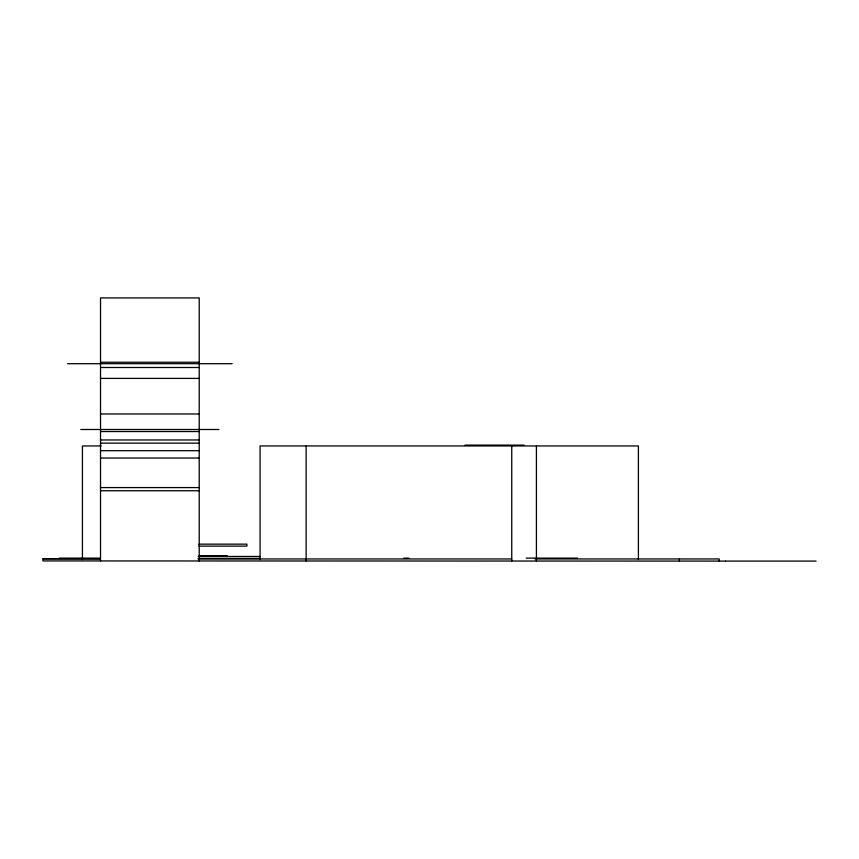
<?xml version="1.0" encoding="UTF-8"?>
<svg xmlns="http://www.w3.org/2000/svg" width="859" height="859" viewBox="0 0 859 859"><rect width="100%" height="100%" fill="white"/><g stroke="black" fill="none" stroke-linecap="round" stroke-linejoin="round"><path stroke-width="1.29" d="M100.524 362.251L199.213 362.251M67.625 363.701L232.113 363.701M100.524 367.491L199.213 367.491M100.524 378.411L199.213 378.411M100.524 413.974L199.213 413.974M80.778 429.5L218.948 429.5M100.524 431.529L199.213 431.529M100.524 439.969L199.213 439.969M100.524 443.137L199.213 443.137M464.977 445.123L524.087 445.123M101.169 445.95L82.432 445.95L82.432 559.585M100.524 450.696L199.213 450.696M100.524 458.04L199.213 458.04M100.524 487.579L199.213 487.579M100.524 490.747L199.213 490.747M198.901 544.144L246.92 544.144L246.92 546.12L198.901 546.12M199.213 555.666L227.173 555.666M198.225 556.482L260.073 556.482M59.432 558.135L100.428 558.135M403.719 558.135L408.938 558.135M526.234 558.135L577.538 558.135M198.225 558.457L260.073 558.457M42.95 558.629L100.267 558.629M100.267 558.951L42.95 558.951L42.95 560.927L725.415 561.088M198.225 558.951L511.749 558.951M535.103 558.951L719.198 558.951L719.198 560.927M725.769 561.088L816.05 561.088M679.362 558.951L679.362 560.927M638.398 559.585L638.398 445.95L260.073 445.95L260.073 559.585M536.413 445.95L536.413 560.927M511.749 445.95L511.749 560.927M306.137 445.95L306.137 560.927M199.213 561.088L199.213 297.912L100.524 297.912L100.524 561.088"/></g></svg>
